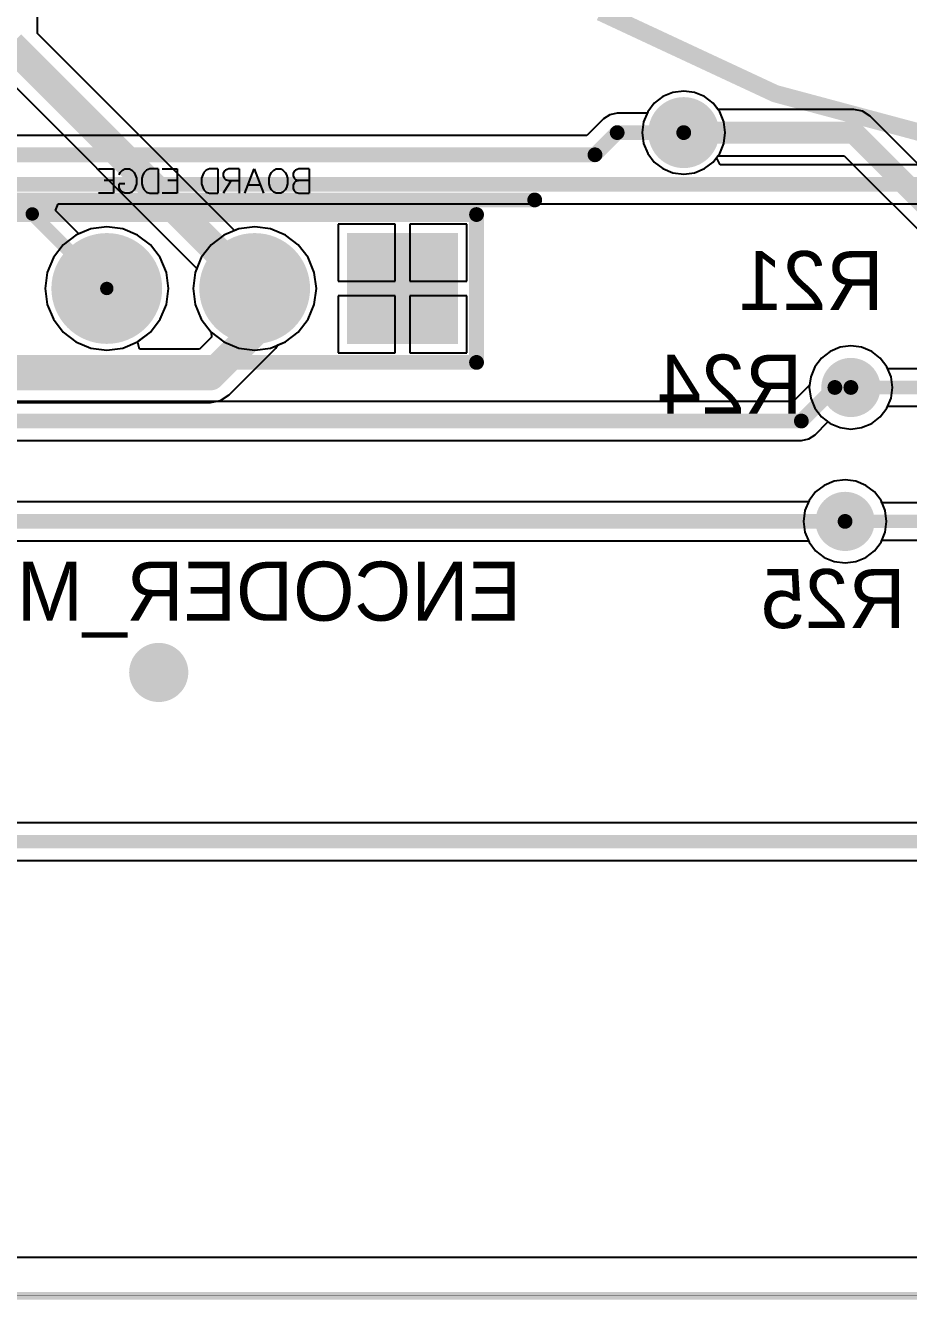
# Model space of a CAD drawing. Header units: millimetres. Extents: x -0.4 to 7.76, y -3.34 to 0.42.
# Drawn here: x 5.693 to 6.29, y -3.037 to -2.175 of the extents above; entities that cross this region are included whole.
import ezdxf

# ---------------------------------------------------------------- set-up
doc = ezdxf.new("R2010")
doc.units = ezdxf.units.MM
doc.header["$MEASUREMENT"] = 0
for name, color, linetype in [('BottomLayer', 5, 'Continuous'), ('BottomOverlay', 54, 'Continuous'), ('BottomSolder', 6, 'Continuous'), ('KeepOutLayer', 6, 'Continuous'), ('Mechanical2', 216, 'Continuous'), ('MultiLayer', 9, 'Continuous'), ('PadHoleLayer', 156, 'Continuous'), ('TopLayer', 1, 'Continuous'), ('TopOverlay', 2, 'Continuous'), ('TopSolder', 216, 'Continuous'), ('ViaHoleLayer', 16, 'Continuous')]:
    doc.layers.add(name, color=color, linetype=linetype)

# ---------------------------------------------------------------- blocks, each defined once
blk = doc.blocks.new('644456_4_B_36')
at = {"layer": 'BottomLayer', "const_width": 0.03346}
for points in [[(-0.06673, 0.025, 1), (-0.03327, 0.025, 1)], [(0.03327, 0.025, 1), (0.06673, 0.025, 1)], [(0.13327, 0.025, 1), (0.16673, 0.025, 1)]]:
    blk.add_lwpolyline(points, format="xyb", close=True, dxfattribs=at)
at = {"layer": 'BottomLayer'}
blk.add_solid([(-0.18346, -0.00847), (-0.11653, -0.00847), (-0.18346, 0.05846), (-0.11653, 0.05846)], dxfattribs=at)
at = {"layer": 'BottomOverlay', "const_width": 0.01}
for points in [[(-0.20002, 0.075), (-0.20002, -0.025)], [(0.20001, 0.075), (-0.20002, 0.075)], [(0.20001, 0.075), (0.20001, -0.025)], [(0.20001, -0.025), (-0.20002, -0.025)]]:
    blk.add_lwpolyline(points, dxfattribs=at)
at = {"layer": 'BottomOverlay', "const_width": 0.005}
for points in [[(-0.20252, 0.075, 1), (-0.19752, 0.075, 1)], [(-0.20252, 0.075, 1), (-0.19752, 0.075, 1)], [(0.19751, 0.075, 1), (0.20251, 0.075, 1)], [(0.19751, 0.075, 1), (0.20251, 0.075, 1)], [(-0.20252, -0.025, 1), (-0.19752, -0.025, 1)], [(-0.20252, -0.025, 1), (-0.19752, -0.025, 1)], [(0.19751, -0.025, 1), (0.20251, -0.025, 1)], [(0.19751, -0.025, 1), (0.20251, -0.025, 1)]]:
    blk.add_lwpolyline(points, format="xyb", close=True, dxfattribs=at)
at = {"layer": 'BottomSolder', "const_width": 0.03746}
for points in [[(-0.06873, 0.025, 1), (-0.03127, 0.025, 1)], [(0.03127, 0.025, 1), (0.06873, 0.025, 1)], [(0.13127, 0.025, 1), (0.16873, 0.025, 1)]]:
    blk.add_lwpolyline(points, format="xyb", close=True, dxfattribs=at)
at = {"layer": 'BottomSolder'}
blk.add_solid([(-0.18746, -0.01247), (-0.11253, -0.01247), (-0.18746, 0.06246), (-0.11253, 0.06246)], dxfattribs=at)
at = {"layer": 'Mechanical2'}
for p, q in [((-0.08687, -0.05582), (-0.08687, -0.03942)), ((-0.07984, -0.03942), (-0.08687, -0.03942)), ((-0.0775, -0.0402), (-0.07984, -0.03942)), ((-0.07672, -0.04098), (-0.0775, -0.0402)), ((-0.07594, -0.04255), (-0.07672, -0.04098)), ((-0.07594, -0.04489), (-0.07594, -0.04255)), ((-0.07149, -0.04333), (-0.0707, -0.04177)), ((-0.0707, -0.04177), (-0.06914, -0.0402)), ((-0.06914, -0.0402), (-0.06758, -0.03942)), ((-0.06758, -0.03942), (-0.06446, -0.03942)), ((-0.06446, -0.03942), (-0.06289, -0.0402)), ((-0.06289, -0.0402), (-0.06133, -0.04177)), ((-0.06133, -0.04177), (-0.06055, -0.04333)), ((-0.04969, -0.05582), (-0.05594, -0.03942)), ((-0.04345, -0.03942), (-0.04969, -0.05582)), ((-0.03962, -0.05582), (-0.03962, -0.03942)), ((-0.03415, -0.04801), (-0.02868, -0.03942)), ((-0.02501, -0.05582), (-0.02501, -0.03942)), ((-0.01955, -0.03942), (-0.02501, -0.03942)), ((-0.0172, -0.0402), (-0.01955, -0.03942)), ((-0.01564, -0.04177), (-0.0172, -0.0402)), ((-0.01486, -0.04333), (-0.01564, -0.04177)), ((0.00248, -0.05582), (0.00248, -0.03942)), ((0.00248, -0.03942), (0.01263, -0.03942)), ((0.01536, -0.05582), (0.01536, -0.03942)), ((0.02083, -0.03942), (0.01536, -0.03942)), ((0.02317, -0.0402), (0.02083, -0.03942)), ((0.02474, -0.04177), (0.02317, -0.0402)), ((0.02552, -0.04333), (0.02474, -0.04177)), ((0.03075, -0.04333), (0.03153, -0.04177)), ((0.03153, -0.04177), (0.03309, -0.0402)), ((0.03309, -0.0402), (0.03466, -0.03942)), ((0.03466, -0.03942), (0.03778, -0.03942)), ((0.03778, -0.03942), (0.03934, -0.0402)), ((0.03934, -0.0402), (0.0409, -0.04177)), ((0.0409, -0.04177), (0.04169, -0.04333)), ((0.04543, -0.05582), (0.04543, -0.03942)), ((0.04543, -0.03942), (0.05559, -0.03942)), ((-0.08687, -0.04801), (-0.07984, -0.04801)), ((-0.07984, -0.04801), (-0.0775, -0.04723)), ((-0.0775, -0.04879), (-0.07984, -0.04801)), ((-0.0775, -0.04723), (-0.07672, -0.04645)), ((-0.07672, -0.04958), (-0.0775, -0.04879)), ((-0.07672, -0.04645), (-0.07594, -0.04489)), ((-0.07594, -0.05114), (-0.07672, -0.04958)), ((-0.07594, -0.0527), (-0.07594, -0.05114)), ((-0.07227, -0.04567), (-0.07149, -0.04333)), ((-0.07227, -0.04958), (-0.07227, -0.04567)), ((-0.07149, -0.05192), (-0.07227, -0.04958)), ((-0.06055, -0.04333), (-0.05977, -0.04567)), ((-0.05977, -0.04958), (-0.06055, -0.05192)), ((-0.05977, -0.04567), (-0.05977, -0.04958)), ((-0.0536, -0.04489), (-0.04579, -0.04489)), ((-0.03259, -0.04801), (-0.03962, -0.04801)), ((-0.03025, -0.04879), (-0.03259, -0.04801)), ((-0.02947, -0.04958), (-0.03025, -0.04879)), ((-0.02868, -0.05114), (-0.02947, -0.04958)), ((-0.02868, -0.0527), (-0.02868, -0.05114)), ((-0.01408, -0.04567), (-0.01486, -0.04333)), ((-0.01486, -0.05192), (-0.01408, -0.04958)), ((-0.01408, -0.04958), (-0.01408, -0.04567)), ((0.00248, -0.04801), (0.00873, -0.04801)), ((0.0263, -0.04567), (0.02552, -0.04333)), ((0.02552, -0.05192), (0.0263, -0.04958)), ((0.0263, -0.04958), (0.0263, -0.04567)), ((0.02997, -0.04567), (0.03075, -0.04333)), ((0.02997, -0.04958), (0.02997, -0.04567)), ((0.03075, -0.05192), (0.02997, -0.04958)), ((0.03778, -0.04567), (0.04169, -0.04567)), ((0.04169, -0.04333), (0.04169, -0.04567)), ((0.04543, -0.04801), (0.05168, -0.04801)), ((-0.08687, -0.05582), (-0.07984, -0.05582)), ((-0.07984, -0.05582), (-0.0775, -0.05504)), ((-0.0775, -0.05504), (-0.07672, -0.05426)), ((-0.07672, -0.05426), (-0.07594, -0.0527)), ((-0.0707, -0.05348), (-0.07149, -0.05192)), ((-0.06914, -0.05504), (-0.0707, -0.05348)), ((-0.06758, -0.05582), (-0.06914, -0.05504)), ((-0.06446, -0.05582), (-0.06758, -0.05582)), ((-0.06289, -0.05504), (-0.06446, -0.05582)), ((-0.06133, -0.05348), (-0.06289, -0.05504)), ((-0.06055, -0.05192), (-0.06133, -0.05348)), ((-0.03962, -0.05582), (-0.03259, -0.05582)), ((-0.03259, -0.05582), (-0.03025, -0.05504)), ((-0.03025, -0.05504), (-0.02947, -0.05426)), ((-0.02947, -0.05426), (-0.02868, -0.0527)), ((-0.02501, -0.05582), (-0.01955, -0.05582)), ((-0.01955, -0.05582), (-0.0172, -0.05504)), ((-0.0172, -0.05504), (-0.01564, -0.05348)), ((-0.01564, -0.05348), (-0.01486, -0.05192)), ((0.01263, -0.05582), (0.00248, -0.05582)), ((0.01536, -0.05582), (0.02083, -0.05582)), ((0.02083, -0.05582), (0.02317, -0.05504)), ((0.02317, -0.05504), (0.02474, -0.05348)), ((0.02474, -0.05348), (0.02552, -0.05192)), ((0.03153, -0.05348), (0.03075, -0.05192)), ((0.03309, -0.05504), (0.03153, -0.05348)), ((0.03466, -0.05582), (0.03309, -0.05504)), ((0.03778, -0.05582), (0.03466, -0.05582)), ((0.03934, -0.05504), (0.03778, -0.05582)), ((0.0409, -0.05348), (0.03934, -0.05504)), ((0.04169, -0.05192), (0.0409, -0.05348)), ((0.05559, -0.05582), (0.04543, -0.05582))]:
    blk.add_line(p, q, dxfattribs=at)
at = {"layer": 'Mechanical2', "const_width": 0.01}
blk.add_lwpolyline([(0.23937, -0.03485), (-0.23937, -0.03485)], dxfattribs=at)
at = {"layer": 'Mechanical2', "const_width": 0.005}
for points in [[(-0.24187, -0.03485, 1), (-0.23687, -0.03485, 1)], [(0.23687, -0.03485, 1), (0.24187, -0.03485, 1)]]:
    blk.add_lwpolyline(points, format="xyb", close=True, dxfattribs=at)
at = {"layer": 'MultiLayer', "const_width": 0.03346}
for points in [[(-0.06673, 0.025, 1), (-0.03327, 0.025, 1)], [(0.03327, 0.025, 1), (0.06673, 0.025, 1)], [(0.13327, 0.025, 1), (0.16673, 0.025, 1)]]:
    blk.add_lwpolyline(points, format="xyb", close=True, dxfattribs=at)
at = {"layer": 'MultiLayer'}
blk.add_solid([(-0.18346, -0.00847), (-0.11653, -0.00847), (-0.18346, 0.05846), (-0.11653, 0.05846)], dxfattribs=at)
at = {"layer": 'PadHoleLayer', "const_width": 0.02165}
for points in [[(-0.16083, 0.025, 1), (-0.13917, 0.025, 1)], [(-0.06083, 0.025, 1), (-0.03917, 0.025, 1)], [(0.03917, 0.025, 1), (0.06083, 0.025, 1)], [(0.13917, 0.025, 1), (0.16083, 0.025, 1)]]:
    blk.add_lwpolyline(points, format="xyb", close=True, dxfattribs=at)
at = {"layer": 'TopLayer', "const_width": 0.03346}
for points in [[(-0.06673, 0.025, 1), (-0.03327, 0.025, 1)], [(0.03327, 0.025, 1), (0.06673, 0.025, 1)], [(0.13327, 0.025, 1), (0.16673, 0.025, 1)]]:
    blk.add_lwpolyline(points, format="xyb", close=True, dxfattribs=at)
at = {"layer": 'TopLayer'}
blk.add_solid([(-0.18346, -0.00847), (-0.11653, -0.00847), (-0.18346, 0.05846), (-0.11653, 0.05846)], dxfattribs=at)
at = {"layer": 'TopSolder', "const_width": 0.03746}
for points in [[(-0.06873, 0.025, 1), (-0.03127, 0.025, 1)], [(0.03127, 0.025, 1), (0.06873, 0.025, 1)], [(0.13127, 0.025, 1), (0.16873, 0.025, 1)]]:
    blk.add_lwpolyline(points, format="xyb", close=True, dxfattribs=at)
at = {"layer": 'TopSolder'}
blk.add_solid([(-0.18746, -0.01247), (-0.11253, -0.01247), (-0.18746, 0.06246), (-0.11253, 0.06246)], dxfattribs=at)

msp = doc.modelspace()

# ---------------------------------------------------------------- linework, layer by layer
at = {"layer": 'BottomLayer'}
for p, q in [((6.13046, -2.22052), (6.12368, -2.22333)), ((6.13773, -2.21956), (6.13046, -2.22052)), ((6.14501, -2.22052), (6.13773, -2.21956)), ((6.15179, -2.22333), (6.14501, -2.22052)), ((6.11785, -2.2278), (6.11338, -2.23362)), ((6.12368, -2.22333), (6.11785, -2.2278)), ((6.15761, -2.2278), (6.15179, -2.22333)), ((6.16208, -2.23362), (6.15761, -2.2278)), ((6.08345, -2.2384), (6.0723, -2.24955)), ((6.08771, -2.23555), (6.08345, -2.2384)), ((6.09273, -2.23455), (6.08771, -2.23555)), ((6.113, -2.23455), (6.09273, -2.23455)), ((6.11338, -2.23362), (6.113, -2.23455)), ((6.16489, -2.2404), (6.16208, -2.23362)), ((6.16585, -2.24768), (6.16489, -2.2404)), ((6.16489, -2.25495), (6.16585, -2.24768)), ((6.0723, -2.24955), (5.60671, -2.24955)), ((6.16208, -2.26173), (6.16489, -2.25495)), ((6.15992, -2.26455), (6.16208, -2.26173)), ((6.16238, -2.26955), (6.15992, -2.26455)), ((6.55273, -2.26955), (6.16238, -2.26955)), ((5.71285, -2.30042), (5.71476, -2.2958)), ((5.71476, -2.2958), (6.5473, -2.2958)), ((5.72862, -2.31619), (5.71285, -2.30042)), ((5.73682, -2.3128), (5.72862, -2.31619)), ((5.74761, -2.31138), (5.73682, -2.3128)), ((5.7584, -2.3128), (5.74761, -2.31138)), ((5.76846, -2.31696), (5.7584, -2.3128)), ((5.7771, -2.32359), (5.76846, -2.31696)), ((5.82677, -2.31696), (5.81813, -2.32359)), ((5.83682, -2.3128), (5.82677, -2.31696)), ((5.84761, -2.31138), (5.83682, -2.3128)), ((5.8584, -2.3128), (5.84761, -2.31138)), ((5.86846, -2.31696), (5.8584, -2.3128)), ((5.8771, -2.32359), (5.86846, -2.31696)), ((5.94261, -2.30961), (5.90415, -2.30961)), ((5.90415, -2.30961), (5.90415, -2.34807)), ((5.94261, -2.34807), (5.94261, -2.30961)), ((5.99108, -2.30961), (5.95261, -2.30961)), ((5.95261, -2.30961), (5.95261, -2.34807)), ((5.99108, -2.34807), (5.99108, -2.30961)), ((5.78372, -2.33222), (5.7771, -2.32359)), ((5.81813, -2.32359), (5.8115, -2.33222)), ((5.88372, -2.33222), (5.8771, -2.32359)), ((5.78789, -2.34228), (5.78372, -2.33222)), ((5.8115, -2.33222), (5.80734, -2.34228)), ((5.88789, -2.34228), (5.88372, -2.33222)), ((5.78931, -2.35307), (5.78789, -2.34228)), ((5.80734, -2.34228), (5.80592, -2.35307)), ((5.88931, -2.35307), (5.88789, -2.34228)), ((5.90415, -2.34807), (5.94261, -2.34807)), ((5.95261, -2.34807), (5.99108, -2.34807)), ((5.78789, -2.36386), (5.78931, -2.35307)), ((5.80592, -2.35307), (5.80734, -2.36386)), ((5.88789, -2.36386), (5.88931, -2.35307)), ((5.94261, -2.35807), (5.90415, -2.35807)), ((5.90415, -2.35807), (5.90415, -2.39653)), ((5.94261, -2.39653), (5.94261, -2.35807)), ((5.99108, -2.35807), (5.95261, -2.35807)), ((5.95261, -2.35807), (5.95261, -2.39653)), ((5.99108, -2.39653), (5.99108, -2.35807)), ((5.78372, -2.37392), (5.78789, -2.36386)), ((5.80734, -2.36386), (5.8115, -2.37392)), ((5.88372, -2.37392), (5.88789, -2.36386)), ((5.7771, -2.38255), (5.78372, -2.37392)), ((5.8115, -2.37392), (5.81813, -2.38255)), ((5.8771, -2.38255), (5.88372, -2.37392)), ((5.76861, -2.38906), (5.7771, -2.38255)), ((5.81835, -2.38592), (5.81021, -2.39406)), ((5.81813, -2.38255), (5.81835, -2.38592)), ((5.86846, -2.38918), (5.8771, -2.38255)), ((5.76856, -2.38956), (5.76861, -2.38906)), ((5.76974, -2.39406), (5.76856, -2.38956)), ((5.81021, -2.39406), (5.76974, -2.39406)), ((5.83047, -2.4249), (5.86196, -2.3934)), ((5.86196, -2.3934), (5.86338, -2.39128)), ((5.86338, -2.39128), (5.86846, -2.38918)), ((6.24349, -2.39284), (6.23671, -2.39565)), ((6.25076, -2.39189), (6.24349, -2.39284)), ((6.25804, -2.39284), (6.25076, -2.39189)), ((6.26482, -2.39565), (6.25804, -2.39284)), ((5.90415, -2.39653), (5.94261, -2.39653)), ((5.95261, -2.39653), (5.99108, -2.39653)), ((6.23088, -2.40012), (6.22642, -2.40594)), ((6.23671, -2.39565), (6.23088, -2.40012)), ((6.27064, -2.40012), (6.26482, -2.39565)), ((6.27511, -2.40594), (6.27064, -2.40012)), ((6.22642, -2.40594), (6.22361, -2.41272)), ((6.2757, -2.40736), (6.27511, -2.40594)), ((6.30391, -2.40736), (6.2757, -2.40736)), ((6.22361, -2.41272), (6.22265, -2.42)), ((6.22265, -2.42), (6.22361, -2.42728)), ((5.81769, -2.43019), (5.82461, -2.42881)), ((5.82461, -2.42881), (5.83047, -2.4249)), ((6.22361, -2.42728), (6.22642, -2.43406)), ((5.01647, -2.43019), (5.81769, -2.43019)), ((6.22642, -2.43406), (6.23088, -2.43988)), ((6.27064, -2.43988), (6.27511, -2.43406)), ((6.27511, -2.43406), (6.2757, -2.43264)), ((6.2757, -2.43264), (6.30391, -2.43264)), ((6.23088, -2.43988), (6.23671, -2.44435)), ((6.23671, -2.44435), (6.24349, -2.44716)), ((6.25804, -2.44716), (6.26482, -2.44435)), ((6.26482, -2.44435), (6.27064, -2.43988)), ((6.24349, -2.44716), (6.25076, -2.44811)), ((6.25076, -2.44811), (6.25804, -2.44716)), ((6.23277, -2.4862), (6.22695, -2.49067)), ((6.23955, -2.48339), (6.23277, -2.4862)), ((6.24683, -2.48244), (6.23955, -2.48339)), ((6.2541, -2.48339), (6.24683, -2.48244)), ((6.26088, -2.4862), (6.2541, -2.48339)), ((6.26671, -2.49067), (6.26088, -2.4862)), ((6.22248, -2.49649), (6.21967, -2.50327)), ((6.22695, -2.49067), (6.22248, -2.49649)), ((6.27118, -2.49649), (6.26671, -2.49067)), ((6.27176, -2.49791), (6.27118, -2.49649)), ((6.29998, -2.49791), (6.27176, -2.49791)), ((6.21967, -2.50327), (6.21871, -2.51055)), ((6.21871, -2.51055), (6.21967, -2.51783)), ((6.21967, -2.51783), (6.22248, -2.52461)), ((6.27118, -2.52461), (6.27176, -2.52319)), ((6.27176, -2.52319), (6.29998, -2.52319)), ((6.22248, -2.52461), (6.22695, -2.53043)), ((6.22695, -2.53043), (6.23277, -2.5349)), ((6.26088, -2.5349), (6.26671, -2.53043)), ((6.26671, -2.53043), (6.27118, -2.52461)), ((6.23277, -2.5349), (6.23955, -2.53771)), ((6.23955, -2.53771), (6.24683, -2.53866)), ((6.24683, -2.53866), (6.2541, -2.53771)), ((6.2541, -2.53771), (6.26088, -2.5349)), ((7.33895, -3.00819), (0.02872, -3.00819))]:
    msp.add_line(p, q, dxfattribs=at)
for points, const_width in [([(6.12773, -2.24768, 1), (6.14773, -2.24768, 1)], 0.02), ([(6.09023, -2.24768, 1), (6.09523, -2.24768, 1)], 0.005), ([(6.09023, -2.24768, 1), (6.09523, -2.24768, 1)], 0.005), ([(6.13523, -2.24768, 1), (6.14023, -2.24768, 1)], 0.005), ([(6.07523, -2.26268, 1), (6.08023, -2.26268, 1)], 0.005), ([(6.07523, -2.26268, 1), (6.08023, -2.26268, 1)], 0.005), ([(5.69496, -2.30268, 1), (5.69949, -2.30268, 1)], 0.00453), ([(5.69496, -2.30268, 1), (5.69949, -2.30268, 1)], 0.00453), ([(5.74535, -2.35307, 1), (5.74988, -2.35307, 1)], 0.00453), ([(5.84269, -2.35307, 1), (5.85253, -2.35307, 1)], 0.00984), ([(5.84269, -2.37752, 1), (5.85253, -2.37752, 1)], 0.00984), ([(5.84269, -2.37752, 1), (5.85253, -2.37752, 1)], 0.00984), ([(5.84427, -2.37909, 1), (5.85411, -2.37909, 1)], 0.00984), ([(5.84427, -2.37909, 1), (5.85411, -2.37909, 1)], 0.00984), ([(5.84427, -2.38063, 1), (5.85411, -2.38063, 1)], 0.00984), ([(5.84427, -2.38063, 1), (5.85411, -2.38063, 1)], 0.00984), ([(5.81277, -2.41213, 1), (5.82261, -2.41213, 1)], 0.00984), ([(5.81277, -2.41213, 1), (5.82261, -2.41213, 1)], 0.00984), ([(6.24076, -2.42, 1), (6.26076, -2.42, 1)], 0.02), ([(6.2485, -2.42, 1), (6.25303, -2.42, 1)], 0.00453), ([(6.23683, -2.51055, 1), (6.25683, -2.51055, 1)], 0.02), ([(6.24456, -2.51055, 1), (6.24909, -2.51055, 1)], 0.00453), ([(5.77273, -2.61268, 1), (5.79273, -2.61268, 1)], 0.02)]:
    msp.add_lwpolyline(points, format="xyb", close=True, dxfattribs=dict(at, const_width=const_width))
for points, const_width in [([(6.07773, -2.26268), (6.09273, -2.24768)], 0.01), ([(6.09273, -2.24768), (6.13773, -2.24768)], 0.01), ([(5.27273, -2.26268), (6.07773, -2.26268)], 0.01), ([(5.26273, -2.28268), (6.55273, -2.28268)], 0.01), ([(4.81454, -2.30268), (5.69722, -2.30268)], 0.00906), ([(5.69722, -2.30268), (5.74761, -2.35307)], 0.00906), ([(5.84761, -2.37752), (5.84761, -2.35307)], 0.01969), ([(5.84761, -2.37752), (5.84919, -2.37909)], 0.01969), ([(5.81769, -2.41213), (5.84919, -2.38063)], 0.01969), ([(5.84919, -2.38063), (5.84919, -2.37909)], 0.01969), ([(4.79718, -2.41213), (5.81769, -2.41213)], 0.01969), ([(6.25076, -2.42), (6.3295, -2.42)], 0.00906), ([(6.24683, -2.51055), (6.33344, -2.51055)], 0.00906)]:
    msp.add_lwpolyline(points, dxfattribs=dict(at, const_width=const_width))
at = {"layer": 'BottomSolder', "const_width": 0.024}
msp.add_lwpolyline([(6.12573, -2.24768, 1), (6.14973, -2.24768, 1)], format="xyb", close=True, dxfattribs=at)
at = {"layer": 'KeepOutLayer'}
for const_width in [0.005, 0.000394]:
    msp.add_lwpolyline([(0.00273, -3.03417), (7.36494, -3.03417)], dxfattribs=dict(at, const_width=const_width))
at = {"layer": 'MultiLayer', "const_width": 0.02}
for points in [[(6.12773, -2.24768, 1), (6.14773, -2.24768, 1)], [(6.24076, -2.42, 1), (6.26076, -2.42, 1)], [(6.23683, -2.51055, 1), (6.25683, -2.51055, 1)], [(5.77273, -2.61268, 1), (5.79273, -2.61268, 1)]]:
    msp.add_lwpolyline(points, format="xyb", close=True, dxfattribs=at)
at = {"layer": 'TopLayer'}
for p, q in [((5.7008, -2.18071), (5.7008, -0.4176)), ((5.83404, -2.31395), (5.7008, -2.18071)), ((5.66996, -2.20096), (5.80849, -2.33949)), ((6.13046, -2.22052), (6.12368, -2.22333)), ((6.13773, -2.21956), (6.13046, -2.22052)), ((6.14501, -2.22052), (6.13773, -2.21956)), ((6.15179, -2.22333), (6.14501, -2.22052)), ((6.11785, -2.2278), (6.11338, -2.23362)), ((6.12368, -2.22333), (6.11785, -2.2278)), ((6.15761, -2.2278), (6.15179, -2.22333)), ((6.16084, -2.232), (6.15761, -2.2278)), ((6.11338, -2.23362), (6.11058, -2.2404)), ((6.25273, -2.232), (6.16084, -2.232)), ((6.25873, -2.2332), (6.25273, -2.232)), ((6.26382, -2.23659), (6.25873, -2.2332)), ((6.66423, -2.637), (6.26382, -2.23659)), ((6.11058, -2.2404), (6.10962, -2.24768)), ((6.10962, -2.24768), (6.11058, -2.25495)), ((6.11058, -2.25495), (6.11338, -2.26173)), ((6.11338, -2.26173), (6.11785, -2.26756)), ((6.15761, -2.26756), (6.16084, -2.26335)), ((6.16084, -2.26335), (6.24624, -2.26335)), ((6.24624, -2.26335), (6.64665, -2.66376)), ((6.11785, -2.26756), (6.12368, -2.27203)), ((6.12368, -2.27203), (6.13046, -2.27483)), ((6.14501, -2.27483), (6.15179, -2.27203)), ((6.15179, -2.27203), (6.15761, -2.26756)), ((6.13046, -2.27483), (6.13773, -2.27579)), ((6.13773, -2.27579), (6.14501, -2.27483)), ((5.72677, -2.31696), (5.71813, -2.32359)), ((5.73682, -2.3128), (5.72677, -2.31696)), ((5.74761, -2.31138), (5.73682, -2.3128)), ((5.7584, -2.3128), (5.74761, -2.31138)), ((5.76846, -2.31696), (5.7584, -2.3128)), ((5.7771, -2.32359), (5.76846, -2.31696)), ((5.83682, -2.3128), (5.83404, -2.31395)), ((5.84761, -2.31138), (5.83682, -2.3128)), ((5.8584, -2.3128), (5.84761, -2.31138)), ((5.86846, -2.31696), (5.8584, -2.3128)), ((5.8771, -2.32359), (5.86846, -2.31696)), ((5.94261, -2.30961), (5.90415, -2.30961)), ((5.90415, -2.30961), (5.90415, -2.34807)), ((5.94261, -2.34807), (5.94261, -2.30961)), ((5.99108, -2.30961), (5.95261, -2.30961)), ((5.95261, -2.30961), (5.95261, -2.34807)), ((5.99108, -2.34807), (5.99108, -2.30961)), ((5.71813, -2.32359), (5.7115, -2.33222)), ((5.78372, -2.33222), (5.7771, -2.32359)), ((5.88372, -2.33222), (5.8771, -2.32359)), ((5.7115, -2.33222), (5.70734, -2.34228)), ((5.78789, -2.34228), (5.78372, -2.33222)), ((5.88789, -2.34228), (5.88372, -2.33222)), ((5.70734, -2.34228), (5.70592, -2.35307)), ((5.78931, -2.35307), (5.78789, -2.34228)), ((5.80734, -2.34228), (5.80592, -2.35307)), ((5.80849, -2.33949), (5.80734, -2.34228)), ((5.88931, -2.35307), (5.88789, -2.34228)), ((5.90415, -2.34807), (5.94261, -2.34807)), ((5.95261, -2.34807), (5.99108, -2.34807)), ((5.70592, -2.35307), (5.70734, -2.36386)), ((5.78789, -2.36386), (5.78931, -2.35307)), ((5.80592, -2.35307), (5.80734, -2.36386)), ((5.88789, -2.36386), (5.88931, -2.35307)), ((5.94261, -2.35807), (5.90415, -2.35807)), ((5.90415, -2.35807), (5.90415, -2.39653)), ((5.94261, -2.39653), (5.94261, -2.35807)), ((5.99108, -2.35807), (5.95261, -2.35807)), ((5.95261, -2.35807), (5.95261, -2.39653)), ((5.99108, -2.39653), (5.99108, -2.35807)), ((5.70734, -2.36386), (5.7115, -2.37392)), ((5.78372, -2.37392), (5.78789, -2.36386)), ((5.80734, -2.36386), (5.8115, -2.37392)), ((5.88372, -2.37392), (5.88789, -2.36386)), ((5.7115, -2.37392), (5.71813, -2.38255)), ((5.7771, -2.38255), (5.78372, -2.37392)), ((5.8115, -2.37392), (5.81813, -2.38255)), ((5.8771, -2.38255), (5.88372, -2.37392)), ((5.71813, -2.38255), (5.72677, -2.38918)), ((5.76846, -2.38918), (5.7771, -2.38255)), ((5.81813, -2.38255), (5.82677, -2.38918)), ((5.86846, -2.38918), (5.8771, -2.38255)), ((5.72677, -2.38918), (5.73682, -2.39334)), ((5.73682, -2.39334), (5.74761, -2.39477)), ((5.74761, -2.39477), (5.7584, -2.39334)), ((5.7584, -2.39334), (5.76846, -2.38918)), ((5.82677, -2.38918), (5.83682, -2.39334)), ((5.83682, -2.39334), (5.84761, -2.39477)), ((5.84761, -2.39477), (5.8584, -2.39334)), ((5.8584, -2.39334), (5.86846, -2.38918)), ((6.24349, -2.39284), (6.23671, -2.39565)), ((6.25076, -2.39189), (6.24349, -2.39284)), ((6.25804, -2.39284), (6.25076, -2.39189)), ((6.26482, -2.39565), (6.25804, -2.39284)), ((5.90415, -2.39653), (5.94261, -2.39653)), ((5.95261, -2.39653), (5.99108, -2.39653)), ((6.23088, -2.40012), (6.22642, -2.40594)), ((6.23671, -2.39565), (6.23088, -2.40012)), ((6.27064, -2.40012), (6.26482, -2.39565)), ((6.27511, -2.40594), (6.27064, -2.40012)), ((6.22642, -2.40594), (6.22361, -2.41272)), ((6.27792, -2.41272), (6.27511, -2.40594)), ((6.22284, -2.41853), (6.21183, -2.42955)), ((6.22361, -2.41272), (6.22284, -2.41853)), ((6.27888, -2.42), (6.27792, -2.41272)), ((6.27792, -2.42728), (6.27888, -2.42)), ((6.27511, -2.43406), (6.27792, -2.42728)), ((6.21183, -2.42955), (5.23317, -2.42955)), ((6.27064, -2.43988), (6.27511, -2.43406)), ((6.22654, -2.45196), (6.23526, -2.44324)), ((6.23526, -2.44324), (6.23671, -2.44435)), ((6.23671, -2.44435), (6.24349, -2.44716)), ((6.25804, -2.44716), (6.26482, -2.44435)), ((6.26482, -2.44435), (6.27064, -2.43988)), ((6.21726, -2.4558), (6.22229, -2.4548)), ((6.22229, -2.4548), (6.22654, -2.45196)), ((6.24349, -2.44716), (6.25076, -2.44811)), ((6.25076, -2.44811), (6.25804, -2.44716)), ((5.22773, -2.4558), (6.21726, -2.4558)), ((6.23277, -2.4862), (6.22695, -2.49067)), ((6.23955, -2.48339), (6.23277, -2.4862)), ((6.24683, -2.48244), (6.23955, -2.48339)), ((6.2541, -2.48339), (6.24683, -2.48244)), ((6.26088, -2.4862), (6.2541, -2.48339)), ((6.26671, -2.49067), (6.26088, -2.4862)), ((6.22209, -2.49742), (5.15104, -2.49742)), ((6.22248, -2.49649), (6.22209, -2.49742)), ((6.22695, -2.49067), (6.22248, -2.49649)), ((6.27118, -2.49649), (6.26671, -2.49067)), ((6.27398, -2.50327), (6.27118, -2.49649)), ((6.27494, -2.51055), (6.27398, -2.50327)), ((6.27398, -2.51783), (6.27494, -2.51055)), ((5.14561, -2.52368), (6.22209, -2.52368)), ((6.22209, -2.52368), (6.22248, -2.52461)), ((6.27118, -2.52461), (6.27398, -2.51783)), ((6.22248, -2.52461), (6.22695, -2.53043)), ((6.22695, -2.53043), (6.23277, -2.5349)), ((6.26088, -2.5349), (6.26671, -2.53043)), ((6.26671, -2.53043), (6.27118, -2.52461)), ((6.23277, -2.5349), (6.23955, -2.53771)), ((6.23955, -2.53771), (6.24683, -2.53866)), ((6.24683, -2.53866), (6.2541, -2.53771)), ((6.2541, -2.53771), (6.26088, -2.5349)), ((6.38462, -2.71444), (4.72124, -2.71444)), ((4.72124, -2.73973), (6.37938, -2.73973)), ((7.2337, -3.00819), (0.02872, -3.00819))]:
    msp.add_line(p, q, dxfattribs=at)
for points, const_width in [([(5.68273, -2.18819), (5.84761, -2.35307)], 0.01969), ([(6.13773, -2.24768), (6.25273, -2.24768)], 0.015), ([(6.25273, -2.24768), (6.65773, -2.65268)], 0.015), ([(6.21726, -2.44268), (6.23994, -2.42)], 0.01), ([(6.23994, -2.42), (6.25076, -2.42)], 0.01), ([(5.22773, -2.44268), (6.21726, -2.44268)], 0.01), ([(5.14561, -2.51055), (6.24683, -2.51055)], 0.01), ([(4.68384, -2.72709), (6.38462, -2.72709)], 0.00906)]:
    msp.add_lwpolyline(points, dxfattribs=dict(at, const_width=const_width))
for points, const_width in [([(6.12773, -2.24768, 1), (6.14773, -2.24768, 1)], 0.02), ([(6.13398, -2.24768, 1), (6.14148, -2.24768, 1)], 0.0075), ([(6.24898, -2.24768, 1), (6.25648, -2.24768, 1)], 0.0075), ([(6.24898, -2.24768, 1), (6.25648, -2.24768, 1)], 0.0075), ([(5.84269, -2.35307, 1), (5.85253, -2.35307, 1)], 0.00984), ([(6.24076, -2.42, 1), (6.26076, -2.42, 1)], 0.02), ([(6.23744, -2.42, 1), (6.24244, -2.42, 1)], 0.005), ([(6.23744, -2.42, 1), (6.24244, -2.42, 1)], 0.005), ([(6.24826, -2.42, 1), (6.25326, -2.42, 1)], 0.005), ([(6.21476, -2.44268, 1), (6.21976, -2.44268, 1)], 0.005), ([(6.21476, -2.44268, 1), (6.21976, -2.44268, 1)], 0.005), ([(6.23683, -2.51055, 1), (6.25683, -2.51055, 1)], 0.02), ([(6.24433, -2.51055, 1), (6.24933, -2.51055, 1)], 0.005), ([(5.77273, -2.61268, 1), (5.79273, -2.61268, 1)], 0.02)]:
    msp.add_lwpolyline(points, format="xyb", close=True, dxfattribs=dict(at, const_width=const_width))
at = {"layer": 'TopOverlay', "const_width": 0.01181}
for points in [[(6.08147, -2.16624), (6.19965, -2.22135)], [(6.19965, -2.22135), (6.3256, -2.25509)]]:
    msp.add_lwpolyline(points, dxfattribs=at)
at = {"layer": 'TopOverlay', "const_width": 0.00591}
msp.add_lwpolyline([(6.19669, -2.22135, 1), (6.2026, -2.22135, 1)], format="xyb", close=True, dxfattribs=at)
msp.add_lwpolyline([(6.19669, -2.22135, 1), (6.2026, -2.22135, 1)], format="xyb", close=True, dxfattribs=at)
at = {"layer": 'TopSolder', "const_width": 0.024}
msp.add_lwpolyline([(6.12573, -2.24768, 1), (6.14973, -2.24768, 1)], format="xyb", close=True, dxfattribs=at)
at = {"layer": 'ViaHoleLayer', "const_width": 0.00957}
for points in [[(6.13295, -2.24768, 1), (6.14252, -2.24768, 1)], [(6.24598, -2.42, 1), (6.25555, -2.42, 1)], [(6.24204, -2.51055, 1), (6.25161, -2.51055, 1)], [(5.77795, -2.61268, 1), (5.78752, -2.61268, 1)]]:
    msp.add_lwpolyline(points, format="xyb", close=True, dxfattribs=at)

# ---------------------------------------------------------------- block references
at = {"rotation": 180}
msp.add_blockref('644456_4_B_36', (5.79761, -2.32807), dxfattribs=at)

# ---------------------------------------------------------------- texts
at = {"layer": 'BottomOverlay', "text_generation_flag": 2}
for s, p in [('R21', (6.27273, -2.36768)), ('R24', (6.21773, -2.43768)), ('ENCODER_MAIN', (6.02773, -2.57768)), ('R25', (6.28773, -2.58268))]:
    msp.add_text(s, height=0.039894, dxfattribs=at).set_placement(p)

doc.saveas('drawing.dxf')
